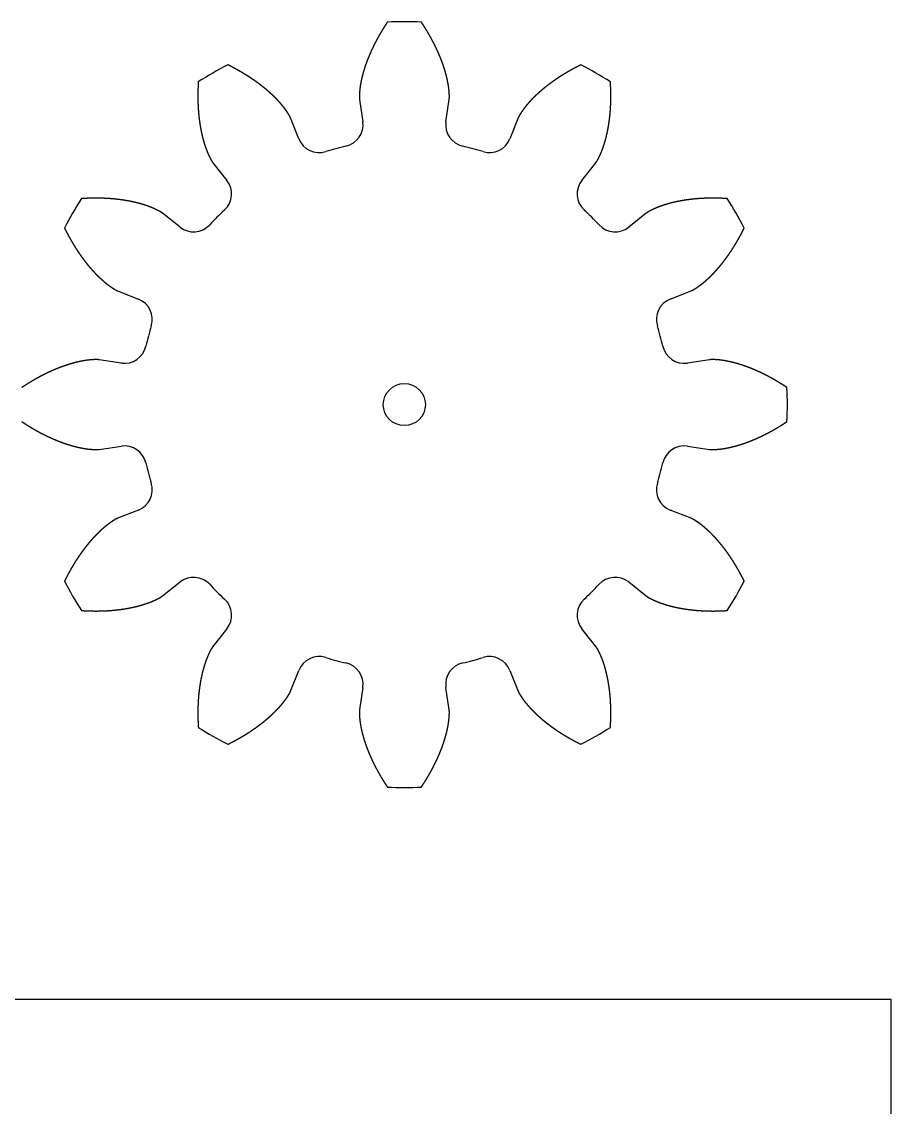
# Model space of a CAD drawing. Header units: millimetres. Extents: x -233 to 0, y -200 to 89.
# Drawn here: x -79.5 to 0, y -9.9 to 89.4 of the extents above; entities that cross this region are included whole.
import ezdxf

# ---------------------------------------------------------------- set-up
doc = ezdxf.new("R2010")
doc.units = ezdxf.units.MM
doc.layers.get('0').update_dxf_attribs({"linetype": 'CONTINUOUS'})

msp = doc.modelspace()

# ---------------------------------------------------------------- linework, layer by layer
for p, q in [((-48.59, 82.274), (-48.292, 80.244)), ((-40.697, 80.244), (-40.399, 82.274)), ((-54.136, 78.678), (-54.893, 80.585)), ((-34.096, 80.585), (-34.853, 78.678)), ((-61.988, 76.489), (-60.714, 74.88)), ((-28.275, 74.88), (-27.002, 76.489)), ((-64.992, 70.602), (-66.602, 71.875)), ((-22.388, 71.875), (-23.997, 70.602)), ((-70.697, 64.781), (-68.79, 64.024)), ((-20.199, 64.024), (-18.292, 64.781)), ((-70.356, 58.18), (-72.386, 58.478)), ((-16.603, 58.478), (-18.633, 58.18)), ((-72.386, 50.287), (-70.356, 50.585)), ((-18.633, 50.585), (-16.603, 50.287)), ((-68.79, 44.741), (-70.697, 43.984)), ((-18.292, 43.984), (-20.199, 44.741)), ((-66.602, 36.89), (-64.992, 38.163)), ((-23.997, 38.163), (-22.388, 36.89)), ((-60.714, 33.885), (-61.988, 32.275)), ((-27.002, 32.275), (-28.275, 33.885)), ((-54.893, 28.18), (-54.136, 30.087)), ((-34.853, 30.087), (-34.096, 28.18)), ((-48.292, 28.521), (-48.59, 26.491)), ((-40.399, 26.491), (-40.697, 28.521))]:
    msp.add_line(p, q)
msp.add_lwpolyline([(0, -200), (0, 0), (-100, 0), (-100, -200)], close=True)
msp.add_circle((-44.495, 54.382), 1.925)
for centre, radius, start, end in [((-44.495, 54.382), 35, 87.45894, 92.54106), ((-44.495, 54.382), 35, 117.45894, 122.54106), ((-44.495, 54.382), 35, 57.45894, 62.54106), ((-50.271, 79.953), 2, -77.27057, 8.35396), ((-38.718, 79.953), 2, 171.64604, 257.27057), ((-52.278, 79.415), 2, 201.64604, 287.27057), ((-36.712, 79.415), 2, 252.72943, 338.35396), ((-44.495, 54.382), 24.215, 102.72943, 107.27057), ((-44.495, 54.382), 24.215, 72.72943, 77.27057), ((-62.283, 73.639), 2, -47.27057, 38.35396), ((-26.707, 73.639), 2, 141.64604, 227.27057), ((-44.495, 54.382), 35, 147.45894, 152.54106), ((-44.495, 54.382), 35, 27.45894, 32.54106), ((-44.495, 54.382), 24.215, 132.72943, 137.27057), ((-44.495, 54.382), 24.215, 42.72943, 47.27057), ((-63.751, 72.17), 2, 231.64604, 317.27057), ((-25.238, 72.17), 2, 222.72943, 308.35396), ((-69.528, 62.165), 2, -17.27057, 68.35396), ((-19.462, 62.165), 2, 111.64604, 197.27057), ((-44.495, 54.382), 24.215, 162.72943, 167.27057), ((-44.495, 54.382), 24.215, 12.72943, 17.27057), ((-70.065, 60.159), 2, 261.64604, 347.27057), ((-18.924, 60.159), 2, 192.72943, 278.35396), ((-44.495, 54.382), 35, -2.54106, 2.54106), ((-70.065, 48.606), 2, 12.72943, 98.35396), ((-18.924, 48.606), 2, 81.64604, 167.27057), ((-44.495, 54.382), 24.215, 192.72943, 197.27057), ((-44.495, 54.382), 24.215, 342.72943, 347.27057), ((-69.528, 46.6), 2, -68.35396, 17.27057), ((-19.462, 46.6), 2, 162.72943, 248.35396), ((-44.495, 54.382), 35, 207.45894, 212.54106), ((-63.751, 36.595), 2, 42.72943, 128.35396), ((-44.495, 54.382), 24.215, 222.72943, 227.27057), ((-44.495, 54.382), 24.215, 312.72943, 317.27057), ((-25.238, 36.595), 2, 51.64604, 137.27057), ((-44.495, 54.382), 35, 327.45894, 332.54106), ((-62.283, 35.126), 2, -38.35396, 47.27057), ((-26.707, 35.126), 2, 132.72943, 218.35396), ((-52.278, 29.349), 2, 72.72943, 158.35396), ((-44.495, 54.382), 24.215, 252.72943, 257.27057), ((-44.495, 54.382), 24.215, 282.72943, 287.27057), ((-36.712, 29.349), 2, 21.64604, 107.27057), ((-50.271, 28.812), 2, -8.35396, 77.27057), ((-38.718, 28.812), 2, 102.72943, 188.35396), ((-44.495, 54.382), 35, 237.45894, 242.54106), ((-44.495, 54.382), 35, 297.45894, 302.54106), ((-44.495, 54.382), 35, 267.45894, 272.54106)]:
    msp.add_arc(centre, radius, start, end)
for points in [[(-46.046, 89.348), (-46.059, 89.329), (-46.085, 89.29), (-46.124, 89.232), (-46.174, 89.155), (-46.237, 89.058), (-46.3, 88.961), (-46.361, 88.864), (-46.422, 88.766), (-46.482, 88.669), (-46.542, 88.571), (-46.601, 88.473), (-46.659, 88.374), (-46.717, 88.276), (-46.773, 88.177), (-46.83, 88.079), (-46.885, 87.98), (-46.94, 87.881), (-46.994, 87.781), (-47.047, 87.682), (-47.1, 87.582), (-47.152, 87.483), (-47.203, 87.383), (-47.254, 87.283), (-47.303, 87.183), (-47.352, 87.082), (-47.4, 86.982), (-47.448, 86.881), (-47.495, 86.78), (-47.54, 86.679), (-47.586, 86.578), (-47.63, 86.477), (-47.674, 86.376), (-47.716, 86.275), (-47.758, 86.173), (-47.799, 86.071), (-47.84, 85.97), (-47.879, 85.868), (-47.918, 85.766), (-47.956, 85.664), (-47.992, 85.562), (-48.028, 85.459), (-48.064, 85.357), (-48.098, 85.255), (-48.131, 85.152), (-48.164, 85.049), (-48.195, 84.947), (-48.226, 84.844), (-48.255, 84.741), (-48.284, 84.638), (-48.311, 84.535), (-48.338, 84.433), (-48.363, 84.33), (-48.388, 84.227), (-48.411, 84.123), (-48.433, 84.02), (-48.454, 83.917), (-48.474, 83.814), (-48.494, 83.711), (-48.512, 83.608), (-48.528, 83.505), (-48.543, 83.402), (-48.556, 83.299), (-48.567, 83.196), (-48.577, 83.093), (-48.586, 82.99), (-48.593, 82.887), (-48.6, 82.784), (-48.606, 82.682), (-48.609, 82.579), (-48.609, 82.477), (-48.605, 82.396), (-48.599, 82.335), (-48.593, 82.294), (-48.59, 82.274)], [(-40.399, 82.274), (-40.396, 82.294), (-40.391, 82.335), (-40.385, 82.396), (-40.38, 82.477), (-40.38, 82.579), (-40.384, 82.682), (-40.389, 82.784), (-40.396, 82.887), (-40.404, 82.99), (-40.412, 83.093), (-40.422, 83.196), (-40.433, 83.299), (-40.446, 83.402), (-40.461, 83.505), (-40.478, 83.608), (-40.496, 83.711), (-40.515, 83.814), (-40.535, 83.917), (-40.556, 84.02), (-40.578, 84.123), (-40.602, 84.227), (-40.626, 84.33), (-40.651, 84.433), (-40.678, 84.535), (-40.706, 84.638), (-40.734, 84.741), (-40.764, 84.844), (-40.794, 84.947), (-40.826, 85.049), (-40.858, 85.152), (-40.892, 85.255), (-40.926, 85.357), (-40.961, 85.459), (-40.997, 85.562), (-41.034, 85.664), (-41.072, 85.766), (-41.11, 85.868), (-41.15, 85.97), (-41.19, 86.071), (-41.231, 86.173), (-41.273, 86.275), (-41.316, 86.376), (-41.359, 86.477), (-41.404, 86.578), (-41.449, 86.679), (-41.495, 86.78), (-41.541, 86.881), (-41.589, 86.982), (-41.637, 87.082), (-41.686, 87.183), (-41.736, 87.283), (-41.786, 87.383), (-41.837, 87.483), (-41.889, 87.582), (-41.942, 87.682), (-41.995, 87.781), (-42.049, 87.881), (-42.104, 87.98), (-42.16, 88.079), (-42.216, 88.177), (-42.273, 88.276), (-42.33, 88.374), (-42.389, 88.473), (-42.447, 88.571), (-42.507, 88.669), (-42.567, 88.766), (-42.628, 88.864), (-42.69, 88.961), (-42.752, 89.058), (-42.815, 89.155), (-42.866, 89.232), (-42.904, 89.29), (-42.93, 89.329), (-42.943, 89.348)], [(-54.893, 80.585), (-54.901, 80.604), (-54.917, 80.642), (-54.942, 80.698), (-54.979, 80.77), (-55.03, 80.859), (-55.084, 80.946), (-55.14, 81.032), (-55.198, 81.117), (-55.256, 81.203), (-55.314, 81.288), (-55.374, 81.372), (-55.436, 81.455), (-55.498, 81.538), (-55.563, 81.62), (-55.629, 81.701), (-55.696, 81.781), (-55.764, 81.861), (-55.833, 81.94), (-55.903, 82.019), (-55.974, 82.097), (-56.045, 82.175), (-56.118, 82.252), (-56.191, 82.328), (-56.266, 82.404), (-56.341, 82.479), (-56.417, 82.554), (-56.494, 82.628), (-56.572, 82.702), (-56.651, 82.775), (-56.73, 82.848), (-56.81, 82.92), (-56.891, 82.992), (-56.973, 83.063), (-57.055, 83.133), (-57.138, 83.203), (-57.222, 83.273), (-57.306, 83.342), (-57.391, 83.41), (-57.477, 83.478), (-57.564, 83.546), (-57.651, 83.613), (-57.739, 83.679), (-57.827, 83.745), (-57.916, 83.81), (-58.005, 83.875), (-58.096, 83.94), (-58.187, 84.004), (-58.278, 84.067), (-58.37, 84.13), (-58.462, 84.192), (-58.556, 84.254), (-58.649, 84.316), (-58.744, 84.377), (-58.838, 84.437), (-58.934, 84.497), (-59.03, 84.556), (-59.126, 84.615), (-59.223, 84.674), (-59.321, 84.732), (-59.419, 84.789), (-59.517, 84.846), (-59.616, 84.903), (-59.716, 84.958), (-59.816, 85.014), (-59.916, 85.069), (-60.017, 85.123), (-60.119, 85.177), (-60.221, 85.231), (-60.323, 85.284), (-60.426, 85.336), (-60.509, 85.378), (-60.571, 85.409), (-60.613, 85.429), (-60.634, 85.439)], [(-28.356, 85.439), (-28.377, 85.429), (-28.418, 85.409), (-28.48, 85.378), (-28.563, 85.336), (-28.666, 85.284), (-28.768, 85.231), (-28.87, 85.177), (-28.972, 85.123), (-29.073, 85.069), (-29.173, 85.014), (-29.274, 84.958), (-29.373, 84.903), (-29.472, 84.846), (-29.571, 84.789), (-29.669, 84.732), (-29.766, 84.674), (-29.863, 84.615), (-29.96, 84.556), (-30.056, 84.497), (-30.151, 84.437), (-30.246, 84.377), (-30.34, 84.316), (-30.434, 84.254), (-30.527, 84.192), (-30.619, 84.13), (-30.711, 84.067), (-30.803, 84.004), (-30.894, 83.94), (-30.984, 83.875), (-31.073, 83.81), (-31.162, 83.745), (-31.251, 83.679), (-31.339, 83.613), (-31.426, 83.546), (-31.512, 83.478), (-31.598, 83.41), (-31.683, 83.342), (-31.767, 83.273), (-31.851, 83.203), (-31.934, 83.133), (-32.017, 83.063), (-32.098, 82.992), (-32.179, 82.92), (-32.259, 82.848), (-32.338, 82.775), (-32.417, 82.702), (-32.495, 82.628), (-32.572, 82.554), (-32.648, 82.479), (-32.724, 82.404), (-32.798, 82.328), (-32.872, 82.252), (-32.944, 82.175), (-33.016, 82.097), (-33.086, 82.019), (-33.156, 81.94), (-33.225, 81.861), (-33.294, 81.781), (-33.361, 81.701), (-33.427, 81.62), (-33.491, 81.538), (-33.554, 81.455), (-33.615, 81.372), (-33.675, 81.288), (-33.734, 81.203), (-33.792, 81.117), (-33.849, 81.032), (-33.905, 80.946), (-33.959, 80.859), (-34.01, 80.77), (-34.047, 80.698), (-34.073, 80.642), (-34.088, 80.604), (-34.096, 80.585)], [(-63.321, 83.888), (-63.323, 83.864), (-63.326, 83.818), (-63.33, 83.749), (-63.336, 83.656), (-63.342, 83.541), (-63.347, 83.426), (-63.352, 83.311), (-63.356, 83.196), (-63.359, 83.081), (-63.362, 82.967), (-63.364, 82.852), (-63.365, 82.738), (-63.366, 82.624), (-63.366, 82.51), (-63.365, 82.397), (-63.364, 82.283), (-63.361, 82.17), (-63.359, 82.057), (-63.355, 81.944), (-63.351, 81.832), (-63.346, 81.72), (-63.34, 81.607), (-63.334, 81.496), (-63.327, 81.384), (-63.319, 81.273), (-63.311, 81.161), (-63.302, 81.051), (-63.292, 80.94), (-63.281, 80.83), (-63.27, 80.719), (-63.257, 80.61), (-63.244, 80.5), (-63.231, 80.391), (-63.216, 80.282), (-63.201, 80.174), (-63.185, 80.065), (-63.168, 79.957), (-63.151, 79.85), (-63.133, 79.742), (-63.113, 79.635), (-63.093, 79.529), (-63.073, 79.423), (-63.051, 79.317), (-63.029, 79.211), (-63.006, 79.106), (-62.981, 79.002), (-62.957, 78.898), (-62.931, 78.794), (-62.904, 78.69), (-62.877, 78.587), (-62.848, 78.485), (-62.819, 78.383), (-62.788, 78.282), (-62.757, 78.181), (-62.725, 78.08), (-62.691, 77.981), (-62.657, 77.881), (-62.622, 77.782), (-62.586, 77.684), (-62.549, 77.586), (-62.51, 77.49), (-62.47, 77.394), (-62.428, 77.299), (-62.385, 77.205), (-62.341, 77.112), (-62.297, 77.019), (-62.251, 76.927), (-62.205, 76.835), (-62.156, 76.744), (-62.105, 76.656), (-62.061, 76.588), (-62.025, 76.538), (-62, 76.505), (-61.988, 76.489)], [(-27.002, 76.489), (-26.989, 76.505), (-26.964, 76.538), (-26.929, 76.588), (-26.884, 76.656), (-26.833, 76.744), (-26.785, 76.835), (-26.738, 76.927), (-26.693, 77.019), (-26.648, 77.112), (-26.604, 77.205), (-26.561, 77.299), (-26.519, 77.394), (-26.479, 77.49), (-26.44, 77.586), (-26.403, 77.684), (-26.367, 77.782), (-26.332, 77.881), (-26.298, 77.981), (-26.265, 78.08), (-26.232, 78.181), (-26.201, 78.282), (-26.171, 78.383), (-26.141, 78.485), (-26.113, 78.587), (-26.085, 78.69), (-26.059, 78.794), (-26.033, 78.898), (-26.008, 79.002), (-25.984, 79.106), (-25.961, 79.211), (-25.938, 79.317), (-25.917, 79.423), (-25.896, 79.529), (-25.876, 79.635), (-25.857, 79.742), (-25.839, 79.85), (-25.821, 79.957), (-25.804, 80.065), (-25.788, 80.174), (-25.773, 80.282), (-25.759, 80.391), (-25.745, 80.5), (-25.732, 80.61), (-25.72, 80.719), (-25.708, 80.83), (-25.698, 80.94), (-25.688, 81.051), (-25.679, 81.161), (-25.67, 81.273), (-25.662, 81.384), (-25.655, 81.496), (-25.649, 81.607), (-25.643, 81.72), (-25.638, 81.832), (-25.634, 81.944), (-25.631, 82.057), (-25.628, 82.17), (-25.626, 82.283), (-25.624, 82.397), (-25.624, 82.51), (-25.624, 82.624), (-25.624, 82.738), (-25.626, 82.852), (-25.628, 82.967), (-25.63, 83.081), (-25.634, 83.196), (-25.638, 83.311), (-25.642, 83.426), (-25.648, 83.541), (-25.654, 83.656), (-25.659, 83.749), (-25.663, 83.818), (-25.667, 83.864), (-25.668, 83.888)], [(-66.602, 71.875), (-66.618, 71.888), (-66.65, 71.913), (-66.7, 71.948), (-66.768, 71.993), (-66.857, 72.044), (-66.947, 72.092), (-67.039, 72.139), (-67.131, 72.184), (-67.224, 72.229), (-67.317, 72.273), (-67.411, 72.316), (-67.506, 72.358), (-67.602, 72.398), (-67.699, 72.437), (-67.796, 72.474), (-67.895, 72.51), (-67.993, 72.545), (-68.093, 72.579), (-68.193, 72.612), (-68.293, 72.645), (-68.394, 72.676), (-68.495, 72.706), (-68.597, 72.736), (-68.7, 72.764), (-68.803, 72.792), (-68.906, 72.818), (-69.01, 72.844), (-69.114, 72.869), (-69.219, 72.893), (-69.324, 72.916), (-69.429, 72.939), (-69.535, 72.96), (-69.641, 72.981), (-69.748, 73.001), (-69.855, 73.02), (-69.962, 73.039), (-70.07, 73.056), (-70.178, 73.073), (-70.286, 73.089), (-70.394, 73.104), (-70.503, 73.118), (-70.613, 73.132), (-70.722, 73.145), (-70.832, 73.157), (-70.942, 73.169), (-71.052, 73.179), (-71.163, 73.189), (-71.274, 73.199), (-71.385, 73.207), (-71.496, 73.215), (-71.608, 73.222), (-71.72, 73.228), (-71.832, 73.234), (-71.944, 73.239), (-72.057, 73.243), (-72.169, 73.246), (-72.282, 73.249), (-72.396, 73.251), (-72.509, 73.253), (-72.623, 73.253), (-72.736, 73.253), (-72.85, 73.253), (-72.965, 73.251), (-73.079, 73.249), (-73.194, 73.247), (-73.308, 73.243), (-73.423, 73.239), (-73.538, 73.235), (-73.653, 73.229), (-73.769, 73.223), (-73.861, 73.218), (-73.93, 73.214), (-73.977, 73.211), (-74, 73.209)], [(-14.989, 73.209), (-15.013, 73.211), (-15.059, 73.214), (-15.128, 73.218), (-15.221, 73.223), (-15.336, 73.229), (-15.451, 73.235), (-15.566, 73.239), (-15.681, 73.243), (-15.796, 73.247), (-15.91, 73.249), (-16.025, 73.251), (-16.139, 73.253), (-16.253, 73.253), (-16.367, 73.253), (-16.48, 73.253), (-16.594, 73.251), (-16.707, 73.249), (-16.82, 73.246), (-16.933, 73.243), (-17.045, 73.239), (-17.158, 73.234), (-17.27, 73.228), (-17.382, 73.222), (-17.493, 73.215), (-17.605, 73.207), (-17.716, 73.199), (-17.827, 73.189), (-17.937, 73.179), (-18.047, 73.169), (-18.158, 73.157), (-18.267, 73.145), (-18.377, 73.132), (-18.486, 73.118), (-18.595, 73.104), (-18.704, 73.089), (-18.812, 73.073), (-18.92, 73.056), (-19.027, 73.039), (-19.135, 73.02), (-19.242, 73.001), (-19.348, 72.981), (-19.454, 72.96), (-19.56, 72.939), (-19.666, 72.916), (-19.771, 72.893), (-19.875, 72.869), (-19.98, 72.844), (-20.083, 72.818), (-20.187, 72.792), (-20.29, 72.764), (-20.392, 72.736), (-20.494, 72.706), (-20.595, 72.676), (-20.696, 72.645), (-20.797, 72.612), (-20.897, 72.579), (-20.996, 72.545), (-21.095, 72.51), (-21.193, 72.474), (-21.291, 72.437), (-21.387, 72.398), (-21.483, 72.358), (-21.578, 72.316), (-21.672, 72.273), (-21.765, 72.229), (-21.858, 72.184), (-21.951, 72.139), (-22.042, 72.092), (-22.133, 72.044), (-22.221, 71.993), (-22.29, 71.948), (-22.339, 71.913), (-22.372, 71.888), (-22.388, 71.875)], [(-75.552, 70.521), (-75.541, 70.501), (-75.521, 70.459), (-75.49, 70.397), (-75.448, 70.314), (-75.396, 70.211), (-75.343, 70.109), (-75.29, 70.007), (-75.236, 69.905), (-75.181, 69.804), (-75.126, 69.704), (-75.071, 69.604), (-75.015, 69.504), (-74.958, 69.405), (-74.901, 69.306), (-74.844, 69.208), (-74.786, 69.111), (-74.728, 69.014), (-74.669, 68.917), (-74.609, 68.822), (-74.549, 68.726), (-74.489, 68.631), (-74.428, 68.537), (-74.367, 68.443), (-74.305, 68.35), (-74.242, 68.258), (-74.179, 68.166), (-74.116, 68.074), (-74.052, 67.983), (-73.988, 67.893), (-73.923, 67.804), (-73.857, 67.715), (-73.791, 67.626), (-73.725, 67.538), (-73.658, 67.451), (-73.59, 67.365), (-73.523, 67.279), (-73.454, 67.194), (-73.385, 67.11), (-73.316, 67.026), (-73.246, 66.943), (-73.175, 66.86), (-73.104, 66.779), (-73.032, 66.698), (-72.96, 66.618), (-72.888, 66.539), (-72.814, 66.46), (-72.741, 66.382), (-72.666, 66.305), (-72.592, 66.229), (-72.516, 66.154), (-72.441, 66.079), (-72.364, 66.005), (-72.287, 65.933), (-72.209, 65.861), (-72.131, 65.791), (-72.052, 65.721), (-71.973, 65.652), (-71.893, 65.584), (-71.813, 65.516), (-71.732, 65.451), (-71.65, 65.386), (-71.568, 65.323), (-71.484, 65.262), (-71.4, 65.202), (-71.315, 65.143), (-71.23, 65.085), (-71.144, 65.028), (-71.058, 64.972), (-70.971, 64.918), (-70.882, 64.867), (-70.81, 64.83), (-70.754, 64.804), (-70.716, 64.789), (-70.697, 64.781)], [(-18.292, 64.781), (-18.273, 64.789), (-18.235, 64.804), (-18.18, 64.83), (-18.107, 64.867), (-18.018, 64.918), (-17.931, 64.972), (-17.845, 65.028), (-17.76, 65.085), (-17.674, 65.143), (-17.59, 65.202), (-17.505, 65.262), (-17.422, 65.323), (-17.339, 65.386), (-17.257, 65.451), (-17.176, 65.516), (-17.096, 65.584), (-17.016, 65.652), (-16.937, 65.721), (-16.858, 65.791), (-16.78, 65.861), (-16.702, 65.933), (-16.625, 66.005), (-16.549, 66.079), (-16.473, 66.154), (-16.398, 66.229), (-16.323, 66.305), (-16.249, 66.382), (-16.175, 66.46), (-16.102, 66.539), (-16.029, 66.618), (-15.957, 66.698), (-15.885, 66.779), (-15.814, 66.86), (-15.744, 66.943), (-15.674, 67.026), (-15.604, 67.11), (-15.535, 67.194), (-15.467, 67.279), (-15.399, 67.365), (-15.331, 67.451), (-15.264, 67.538), (-15.198, 67.626), (-15.132, 67.715), (-15.067, 67.804), (-15.002, 67.893), (-14.937, 67.983), (-14.873, 68.074), (-14.81, 68.166), (-14.747, 68.258), (-14.685, 68.35), (-14.623, 68.443), (-14.561, 68.537), (-14.5, 68.631), (-14.44, 68.726), (-14.38, 68.822), (-14.321, 68.917), (-14.262, 69.014), (-14.203, 69.111), (-14.145, 69.208), (-14.088, 69.306), (-14.031, 69.405), (-13.974, 69.504), (-13.919, 69.604), (-13.863, 69.704), (-13.808, 69.804), (-13.754, 69.905), (-13.7, 70.007), (-13.646, 70.109), (-13.593, 70.211), (-13.541, 70.314), (-13.499, 70.397), (-13.468, 70.459), (-13.448, 70.501), (-13.438, 70.521)], [(-72.386, 58.478), (-72.407, 58.481), (-72.447, 58.486), (-72.508, 58.492), (-72.589, 58.497), (-72.692, 58.497), (-72.794, 58.493), (-72.897, 58.488), (-72.999, 58.481), (-73.102, 58.473), (-73.205, 58.465), (-73.308, 58.455), (-73.411, 58.444), (-73.514, 58.431), (-73.617, 58.416), (-73.72, 58.399), (-73.823, 58.381), (-73.926, 58.362), (-74.03, 58.342), (-74.133, 58.321), (-74.236, 58.299), (-74.339, 58.276), (-74.442, 58.251), (-74.545, 58.226), (-74.648, 58.199), (-74.751, 58.172), (-74.854, 58.143), (-74.956, 58.113), (-75.059, 58.083), (-75.162, 58.051), (-75.264, 58.019), (-75.367, 57.986), (-75.469, 57.951), (-75.572, 57.916), (-75.674, 57.88), (-75.776, 57.843), (-75.878, 57.805), (-75.98, 57.767), (-76.082, 57.727), (-76.184, 57.687), (-76.285, 57.646), (-76.387, 57.604), (-76.488, 57.561), (-76.59, 57.518), (-76.691, 57.473), (-76.792, 57.428), (-76.893, 57.382), (-76.993, 57.336), (-77.094, 57.288), (-77.195, 57.24), (-77.295, 57.191), (-77.395, 57.141), (-77.495, 57.091), (-77.595, 57.04), (-77.695, 56.988), (-77.794, 56.935), (-77.894, 56.882), (-77.993, 56.828), (-78.092, 56.773), (-78.191, 56.717), (-78.29, 56.661), (-78.388, 56.604), (-78.487, 56.547), (-78.585, 56.489), (-78.683, 56.43), (-78.781, 56.37), (-78.878, 56.31), (-78.976, 56.249), (-79.073, 56.187), (-79.17, 56.125), (-79.267, 56.062), (-79.344, 56.011), (-79.402, 55.973), (-79.441, 55.947), (-79.46, 55.934)], [(-9.529, 55.934), (-9.548, 55.947), (-9.587, 55.973), (-9.645, 56.011), (-9.722, 56.062), (-9.819, 56.125), (-9.916, 56.187), (-10.013, 56.249), (-10.111, 56.31), (-10.209, 56.37), (-10.306, 56.43), (-10.404, 56.489), (-10.503, 56.547), (-10.601, 56.604), (-10.7, 56.661), (-10.798, 56.717), (-10.897, 56.773), (-10.996, 56.828), (-11.096, 56.882), (-11.195, 56.935), (-11.295, 56.988), (-11.394, 57.04), (-11.494, 57.091), (-11.594, 57.141), (-11.694, 57.191), (-11.795, 57.24), (-11.895, 57.288), (-11.996, 57.336), (-12.097, 57.382), (-12.198, 57.428), (-12.299, 57.473), (-12.4, 57.518), (-12.501, 57.561), (-12.603, 57.604), (-12.704, 57.646), (-12.806, 57.687), (-12.907, 57.727), (-13.009, 57.767), (-13.111, 57.805), (-13.213, 57.843), (-13.316, 57.88), (-13.418, 57.916), (-13.52, 57.951), (-13.623, 57.986), (-13.725, 58.019), (-13.828, 58.051), (-13.93, 58.083), (-14.033, 58.113), (-14.136, 58.143), (-14.239, 58.172), (-14.342, 58.199), (-14.445, 58.226), (-14.548, 58.251), (-14.651, 58.276), (-14.754, 58.299), (-14.857, 58.321), (-14.96, 58.342), (-15.063, 58.362), (-15.166, 58.381), (-15.269, 58.399), (-15.372, 58.416), (-15.475, 58.431), (-15.578, 58.444), (-15.681, 58.455), (-15.784, 58.465), (-15.887, 58.473), (-15.99, 58.481), (-16.093, 58.488), (-16.195, 58.493), (-16.298, 58.497), (-16.4, 58.497), (-16.481, 58.492), (-16.542, 58.486), (-16.583, 58.481), (-16.603, 58.478)], [(-79.46, 52.831), (-79.441, 52.818), (-79.402, 52.792), (-79.344, 52.754), (-79.267, 52.703), (-79.17, 52.64), (-79.073, 52.578), (-78.976, 52.516), (-78.878, 52.455), (-78.781, 52.395), (-78.683, 52.335), (-78.585, 52.276), (-78.487, 52.218), (-78.388, 52.16), (-78.29, 52.104), (-78.191, 52.047), (-78.092, 51.992), (-77.993, 51.937), (-77.894, 51.883), (-77.794, 51.83), (-77.695, 51.777), (-77.595, 51.725), (-77.495, 51.674), (-77.395, 51.624), (-77.295, 51.574), (-77.195, 51.525), (-77.094, 51.477), (-76.993, 51.429), (-76.893, 51.383), (-76.792, 51.337), (-76.691, 51.291), (-76.59, 51.247), (-76.488, 51.204), (-76.387, 51.161), (-76.285, 51.119), (-76.184, 51.078), (-76.082, 51.037), (-75.98, 50.998), (-75.878, 50.959), (-75.776, 50.922), (-75.674, 50.885), (-75.572, 50.849), (-75.469, 50.813), (-75.367, 50.779), (-75.264, 50.746), (-75.162, 50.714), (-75.059, 50.682), (-74.956, 50.652), (-74.854, 50.622), (-74.751, 50.593), (-74.648, 50.566), (-74.545, 50.539), (-74.442, 50.514), (-74.339, 50.489), (-74.236, 50.466), (-74.133, 50.444), (-74.03, 50.423), (-73.926, 50.403), (-73.823, 50.383), (-73.72, 50.366), (-73.617, 50.349), (-73.514, 50.334), (-73.411, 50.321), (-73.308, 50.31), (-73.205, 50.3), (-73.102, 50.291), (-72.999, 50.284), (-72.897, 50.277), (-72.794, 50.271), (-72.692, 50.268), (-72.589, 50.268), (-72.508, 50.272), (-72.447, 50.278), (-72.407, 50.284), (-72.386, 50.287)], [(-16.603, 50.287), (-16.583, 50.284), (-16.542, 50.278), (-16.481, 50.272), (-16.4, 50.268), (-16.298, 50.268), (-16.195, 50.271), (-16.093, 50.277), (-15.99, 50.284), (-15.887, 50.291), (-15.784, 50.3), (-15.681, 50.31), (-15.578, 50.321), (-15.475, 50.334), (-15.372, 50.349), (-15.269, 50.366), (-15.166, 50.383), (-15.063, 50.403), (-14.96, 50.423), (-14.857, 50.444), (-14.754, 50.466), (-14.651, 50.489), (-14.548, 50.514), (-14.445, 50.539), (-14.342, 50.566), (-14.239, 50.593), (-14.136, 50.622), (-14.033, 50.652), (-13.93, 50.682), (-13.828, 50.714), (-13.725, 50.746), (-13.623, 50.779), (-13.52, 50.813), (-13.418, 50.849), (-13.316, 50.885), (-13.213, 50.922), (-13.111, 50.959), (-13.009, 50.998), (-12.907, 51.037), (-12.806, 51.078), (-12.704, 51.119), (-12.603, 51.161), (-12.501, 51.204), (-12.4, 51.247), (-12.299, 51.291), (-12.198, 51.337), (-12.097, 51.383), (-11.996, 51.429), (-11.895, 51.477), (-11.795, 51.525), (-11.694, 51.574), (-11.594, 51.624), (-11.494, 51.674), (-11.394, 51.725), (-11.295, 51.777), (-11.195, 51.83), (-11.096, 51.883), (-10.996, 51.937), (-10.897, 51.992), (-10.798, 52.047), (-10.7, 52.104), (-10.601, 52.16), (-10.503, 52.218), (-10.404, 52.276), (-10.306, 52.335), (-10.209, 52.395), (-10.111, 52.455), (-10.013, 52.516), (-9.916, 52.578), (-9.819, 52.64), (-9.722, 52.703), (-9.645, 52.754), (-9.587, 52.792), (-9.548, 52.818), (-9.529, 52.831)], [(-70.697, 43.984), (-70.716, 43.976), (-70.754, 43.96), (-70.81, 43.935), (-70.882, 43.898), (-70.971, 43.847), (-71.058, 43.793), (-71.144, 43.737), (-71.23, 43.68), (-71.315, 43.622), (-71.4, 43.563), (-71.484, 43.503), (-71.568, 43.442), (-71.65, 43.379), (-71.732, 43.314), (-71.813, 43.248), (-71.893, 43.181), (-71.973, 43.113), (-72.052, 43.044), (-72.131, 42.974), (-72.209, 42.903), (-72.287, 42.832), (-72.364, 42.759), (-72.441, 42.686), (-72.516, 42.611), (-72.592, 42.536), (-72.666, 42.46), (-72.741, 42.383), (-72.814, 42.305), (-72.888, 42.226), (-72.96, 42.147), (-73.032, 42.067), (-73.104, 41.986), (-73.175, 41.904), (-73.246, 41.822), (-73.316, 41.739), (-73.385, 41.655), (-73.454, 41.571), (-73.523, 41.486), (-73.59, 41.4), (-73.658, 41.313), (-73.725, 41.226), (-73.791, 41.139), (-73.857, 41.05), (-73.923, 40.961), (-73.988, 40.872), (-74.052, 40.781), (-74.116, 40.691), (-74.179, 40.599), (-74.242, 40.507), (-74.305, 40.415), (-74.367, 40.321), (-74.428, 40.228), (-74.489, 40.133), (-74.549, 40.039), (-74.609, 39.943), (-74.669, 39.847), (-74.728, 39.751), (-74.786, 39.654), (-74.844, 39.556), (-74.901, 39.458), (-74.958, 39.36), (-75.015, 39.261), (-75.071, 39.161), (-75.126, 39.061), (-75.181, 38.961), (-75.236, 38.86), (-75.29, 38.758), (-75.343, 38.656), (-75.396, 38.554), (-75.448, 38.451), (-75.49, 38.368), (-75.521, 38.306), (-75.541, 38.264), (-75.552, 38.243)], [(-13.438, 38.243), (-13.448, 38.264), (-13.468, 38.306), (-13.499, 38.368), (-13.541, 38.451), (-13.593, 38.554), (-13.646, 38.656), (-13.7, 38.758), (-13.754, 38.86), (-13.808, 38.961), (-13.863, 39.061), (-13.919, 39.161), (-13.974, 39.261), (-14.031, 39.36), (-14.088, 39.458), (-14.145, 39.556), (-14.203, 39.654), (-14.262, 39.751), (-14.321, 39.847), (-14.38, 39.943), (-14.44, 40.039), (-14.5, 40.133), (-14.561, 40.228), (-14.623, 40.321), (-14.685, 40.415), (-14.747, 40.507), (-14.81, 40.599), (-14.873, 40.691), (-14.937, 40.781), (-15.002, 40.872), (-15.067, 40.961), (-15.132, 41.05), (-15.198, 41.139), (-15.264, 41.226), (-15.331, 41.313), (-15.399, 41.4), (-15.467, 41.486), (-15.535, 41.571), (-15.604, 41.655), (-15.674, 41.739), (-15.744, 41.822), (-15.814, 41.904), (-15.885, 41.986), (-15.957, 42.067), (-16.029, 42.147), (-16.102, 42.226), (-16.175, 42.305), (-16.249, 42.383), (-16.323, 42.46), (-16.398, 42.536), (-16.473, 42.611), (-16.549, 42.686), (-16.625, 42.759), (-16.702, 42.832), (-16.78, 42.903), (-16.858, 42.974), (-16.937, 43.044), (-17.016, 43.113), (-17.096, 43.181), (-17.176, 43.248), (-17.257, 43.314), (-17.339, 43.379), (-17.422, 43.442), (-17.505, 43.503), (-17.59, 43.563), (-17.674, 43.622), (-17.76, 43.68), (-17.845, 43.737), (-17.931, 43.793), (-18.018, 43.847), (-18.107, 43.898), (-18.18, 43.935), (-18.235, 43.96), (-18.273, 43.976), (-18.292, 43.984)], [(-74, 35.556), (-73.977, 35.554), (-73.93, 35.551), (-73.861, 35.547), (-73.769, 35.542), (-73.653, 35.535), (-73.538, 35.53), (-73.423, 35.525), (-73.308, 35.521), (-73.194, 35.518), (-73.079, 35.515), (-72.965, 35.513), (-72.85, 35.512), (-72.736, 35.511), (-72.623, 35.511), (-72.509, 35.512), (-72.396, 35.513), (-72.282, 35.516), (-72.169, 35.518), (-72.057, 35.522), (-71.944, 35.526), (-71.832, 35.531), (-71.72, 35.537), (-71.608, 35.543), (-71.496, 35.55), (-71.385, 35.558), (-71.274, 35.566), (-71.163, 35.575), (-71.052, 35.585), (-70.942, 35.596), (-70.832, 35.608), (-70.722, 35.62), (-70.613, 35.633), (-70.503, 35.646), (-70.394, 35.661), (-70.286, 35.676), (-70.178, 35.692), (-70.07, 35.709), (-69.962, 35.726), (-69.855, 35.745), (-69.748, 35.764), (-69.641, 35.784), (-69.535, 35.804), (-69.429, 35.826), (-69.324, 35.848), (-69.219, 35.872), (-69.114, 35.896), (-69.01, 35.921), (-68.906, 35.946), (-68.803, 35.973), (-68.7, 36), (-68.597, 36.029), (-68.495, 36.058), (-68.394, 36.089), (-68.293, 36.12), (-68.193, 36.153), (-68.093, 36.186), (-67.993, 36.22), (-67.895, 36.255), (-67.796, 36.291), (-67.699, 36.328), (-67.602, 36.367), (-67.506, 36.407), (-67.411, 36.449), (-67.317, 36.492), (-67.224, 36.536), (-67.131, 36.581), (-67.039, 36.626), (-66.947, 36.672), (-66.857, 36.721), (-66.768, 36.772), (-66.7, 36.816), (-66.65, 36.852), (-66.618, 36.877), (-66.602, 36.89)], [(-22.388, 36.89), (-22.372, 36.877), (-22.339, 36.852), (-22.29, 36.816), (-22.221, 36.772), (-22.133, 36.721), (-22.042, 36.672), (-21.951, 36.626), (-21.858, 36.581), (-21.765, 36.536), (-21.672, 36.492), (-21.578, 36.449), (-21.483, 36.407), (-21.387, 36.367), (-21.291, 36.328), (-21.193, 36.291), (-21.095, 36.255), (-20.996, 36.22), (-20.897, 36.186), (-20.797, 36.153), (-20.696, 36.12), (-20.595, 36.089), (-20.494, 36.058), (-20.392, 36.029), (-20.29, 36), (-20.187, 35.973), (-20.083, 35.946), (-19.98, 35.921), (-19.875, 35.896), (-19.771, 35.872), (-19.666, 35.848), (-19.56, 35.826), (-19.454, 35.804), (-19.348, 35.784), (-19.242, 35.764), (-19.135, 35.745), (-19.027, 35.726), (-18.92, 35.709), (-18.812, 35.692), (-18.704, 35.676), (-18.595, 35.661), (-18.486, 35.646), (-18.377, 35.633), (-18.267, 35.62), (-18.158, 35.608), (-18.047, 35.596), (-17.937, 35.585), (-17.827, 35.575), (-17.716, 35.566), (-17.605, 35.558), (-17.493, 35.55), (-17.382, 35.543), (-17.27, 35.537), (-17.158, 35.531), (-17.045, 35.526), (-16.933, 35.522), (-16.82, 35.518), (-16.707, 35.516), (-16.594, 35.513), (-16.48, 35.512), (-16.367, 35.511), (-16.253, 35.511), (-16.139, 35.512), (-16.025, 35.513), (-15.91, 35.515), (-15.796, 35.518), (-15.681, 35.521), (-15.566, 35.525), (-15.451, 35.53), (-15.336, 35.535), (-15.221, 35.542), (-15.128, 35.547), (-15.059, 35.551), (-15.013, 35.554), (-14.989, 35.556)], [(-61.988, 32.275), (-62, 32.259), (-62.025, 32.227), (-62.061, 32.177), (-62.105, 32.109), (-62.156, 32.02), (-62.205, 31.93), (-62.251, 31.838), (-62.297, 31.746), (-62.341, 31.653), (-62.385, 31.56), (-62.428, 31.466), (-62.47, 31.371), (-62.51, 31.275), (-62.549, 31.178), (-62.586, 31.081), (-62.622, 30.982), (-62.657, 30.884), (-62.691, 30.784), (-62.725, 30.684), (-62.757, 30.584), (-62.788, 30.483), (-62.819, 30.382), (-62.848, 30.28), (-62.877, 30.177), (-62.904, 30.074), (-62.931, 29.971), (-62.957, 29.867), (-62.981, 29.763), (-63.006, 29.658), (-63.029, 29.553), (-63.051, 29.448), (-63.073, 29.342), (-63.093, 29.236), (-63.113, 29.129), (-63.133, 29.022), (-63.151, 28.915), (-63.168, 28.807), (-63.185, 28.7), (-63.201, 28.591), (-63.216, 28.483), (-63.231, 28.374), (-63.244, 28.265), (-63.257, 28.155), (-63.27, 28.045), (-63.281, 27.935), (-63.292, 27.825), (-63.302, 27.714), (-63.311, 27.603), (-63.319, 27.492), (-63.327, 27.381), (-63.334, 27.269), (-63.34, 27.157), (-63.346, 27.045), (-63.351, 26.933), (-63.355, 26.82), (-63.359, 26.708), (-63.361, 26.595), (-63.364, 26.481), (-63.365, 26.368), (-63.366, 26.254), (-63.366, 26.141), (-63.365, 26.027), (-63.364, 25.912), (-63.362, 25.798), (-63.359, 25.684), (-63.356, 25.569), (-63.352, 25.454), (-63.347, 25.339), (-63.342, 25.224), (-63.336, 25.108), (-63.33, 25.016), (-63.326, 24.947), (-63.323, 24.9), (-63.321, 24.877)], [(-25.668, 24.877), (-25.667, 24.9), (-25.663, 24.947), (-25.659, 25.016), (-25.654, 25.108), (-25.648, 25.224), (-25.642, 25.339), (-25.638, 25.454), (-25.634, 25.569), (-25.63, 25.684), (-25.628, 25.798), (-25.626, 25.912), (-25.624, 26.027), (-25.624, 26.141), (-25.624, 26.254), (-25.624, 26.368), (-25.626, 26.481), (-25.628, 26.595), (-25.631, 26.708), (-25.634, 26.82), (-25.638, 26.933), (-25.643, 27.045), (-25.649, 27.157), (-25.655, 27.269), (-25.662, 27.381), (-25.67, 27.492), (-25.679, 27.603), (-25.688, 27.714), (-25.698, 27.825), (-25.708, 27.935), (-25.72, 28.045), (-25.732, 28.155), (-25.745, 28.265), (-25.759, 28.374), (-25.773, 28.483), (-25.788, 28.591), (-25.804, 28.7), (-25.821, 28.807), (-25.839, 28.915), (-25.857, 29.022), (-25.876, 29.129), (-25.896, 29.236), (-25.917, 29.342), (-25.938, 29.448), (-25.961, 29.553), (-25.984, 29.658), (-26.008, 29.763), (-26.033, 29.867), (-26.059, 29.971), (-26.085, 30.074), (-26.113, 30.177), (-26.141, 30.28), (-26.171, 30.382), (-26.201, 30.483), (-26.232, 30.584), (-26.265, 30.684), (-26.298, 30.784), (-26.332, 30.884), (-26.367, 30.982), (-26.403, 31.081), (-26.44, 31.178), (-26.479, 31.275), (-26.519, 31.371), (-26.561, 31.466), (-26.604, 31.56), (-26.648, 31.653), (-26.693, 31.746), (-26.738, 31.838), (-26.785, 31.93), (-26.833, 32.02), (-26.884, 32.109), (-26.929, 32.177), (-26.964, 32.227), (-26.989, 32.259), (-27.002, 32.275)], [(-60.634, 23.325), (-60.613, 23.336), (-60.571, 23.356), (-60.509, 23.387), (-60.426, 23.429), (-60.323, 23.481), (-60.221, 23.534), (-60.119, 23.588), (-60.017, 23.641), (-59.916, 23.696), (-59.816, 23.751), (-59.716, 23.806), (-59.616, 23.862), (-59.517, 23.919), (-59.419, 23.976), (-59.321, 24.033), (-59.223, 24.091), (-59.126, 24.149), (-59.03, 24.208), (-58.934, 24.268), (-58.838, 24.328), (-58.744, 24.388), (-58.649, 24.449), (-58.556, 24.51), (-58.462, 24.572), (-58.37, 24.635), (-58.278, 24.698), (-58.187, 24.761), (-58.096, 24.825), (-58.005, 24.889), (-57.916, 24.954), (-57.827, 25.02), (-57.739, 25.086), (-57.651, 25.152), (-57.564, 25.219), (-57.477, 25.287), (-57.391, 25.355), (-57.306, 25.423), (-57.222, 25.492), (-57.138, 25.562), (-57.055, 25.632), (-56.973, 25.702), (-56.891, 25.773), (-56.81, 25.845), (-56.73, 25.917), (-56.651, 25.99), (-56.572, 26.063), (-56.494, 26.136), (-56.417, 26.211), (-56.341, 26.285), (-56.266, 26.361), (-56.191, 26.437), (-56.118, 26.513), (-56.045, 26.59), (-55.974, 26.668), (-55.903, 26.746), (-55.833, 26.825), (-55.764, 26.904), (-55.696, 26.984), (-55.629, 27.064), (-55.563, 27.145), (-55.498, 27.227), (-55.436, 27.309), (-55.374, 27.393), (-55.314, 27.477), (-55.256, 27.562), (-55.198, 27.647), (-55.14, 27.733), (-55.084, 27.819), (-55.03, 27.906), (-54.979, 27.995), (-54.942, 28.067), (-54.917, 28.123), (-54.901, 28.161), (-54.893, 28.18)], [(-34.096, 28.18), (-34.088, 28.161), (-34.073, 28.123), (-34.047, 28.067), (-34.01, 27.995), (-33.959, 27.906), (-33.905, 27.819), (-33.849, 27.733), (-33.792, 27.647), (-33.734, 27.562), (-33.675, 27.477), (-33.615, 27.393), (-33.554, 27.309), (-33.491, 27.227), (-33.427, 27.145), (-33.361, 27.064), (-33.294, 26.984), (-33.225, 26.904), (-33.156, 26.825), (-33.086, 26.746), (-33.016, 26.668), (-32.944, 26.59), (-32.872, 26.513), (-32.798, 26.437), (-32.724, 26.361), (-32.648, 26.285), (-32.572, 26.211), (-32.495, 26.136), (-32.417, 26.063), (-32.338, 25.99), (-32.259, 25.917), (-32.179, 25.845), (-32.098, 25.773), (-32.017, 25.702), (-31.934, 25.632), (-31.851, 25.562), (-31.767, 25.492), (-31.683, 25.423), (-31.598, 25.355), (-31.512, 25.287), (-31.426, 25.219), (-31.339, 25.152), (-31.251, 25.086), (-31.162, 25.02), (-31.073, 24.954), (-30.984, 24.889), (-30.894, 24.825), (-30.803, 24.761), (-30.711, 24.698), (-30.619, 24.635), (-30.527, 24.572), (-30.434, 24.51), (-30.34, 24.449), (-30.246, 24.388), (-30.151, 24.328), (-30.056, 24.268), (-29.96, 24.208), (-29.863, 24.149), (-29.766, 24.091), (-29.669, 24.033), (-29.571, 23.976), (-29.472, 23.919), (-29.373, 23.862), (-29.274, 23.806), (-29.173, 23.751), (-29.073, 23.696), (-28.972, 23.641), (-28.87, 23.588), (-28.768, 23.534), (-28.666, 23.481), (-28.563, 23.429), (-28.48, 23.387), (-28.418, 23.356), (-28.377, 23.336), (-28.356, 23.325)], [(-48.59, 26.491), (-48.593, 26.471), (-48.599, 26.43), (-48.605, 26.369), (-48.609, 26.288), (-48.609, 26.186), (-48.606, 26.083), (-48.6, 25.98), (-48.593, 25.878), (-48.586, 25.775), (-48.577, 25.672), (-48.567, 25.569), (-48.556, 25.466), (-48.543, 25.363), (-48.528, 25.26), (-48.512, 25.157), (-48.494, 25.054), (-48.474, 24.951), (-48.454, 24.847), (-48.433, 24.744), (-48.411, 24.641), (-48.388, 24.538), (-48.363, 24.435), (-48.338, 24.332), (-48.311, 24.229), (-48.284, 24.126), (-48.255, 24.024), (-48.226, 23.921), (-48.195, 23.818), (-48.164, 23.715), (-48.131, 23.613), (-48.098, 23.51), (-48.064, 23.408), (-48.028, 23.305), (-47.992, 23.203), (-47.956, 23.101), (-47.918, 22.999), (-47.879, 22.897), (-47.84, 22.795), (-47.799, 22.693), (-47.758, 22.592), (-47.716, 22.49), (-47.674, 22.389), (-47.63, 22.288), (-47.586, 22.186), (-47.54, 22.085), (-47.495, 21.984), (-47.448, 21.884), (-47.4, 21.783), (-47.352, 21.683), (-47.303, 21.582), (-47.254, 21.482), (-47.203, 21.382), (-47.152, 21.282), (-47.1, 21.182), (-47.047, 21.083), (-46.994, 20.983), (-46.94, 20.884), (-46.885, 20.785), (-46.83, 20.686), (-46.773, 20.587), (-46.717, 20.489), (-46.659, 20.39), (-46.601, 20.292), (-46.542, 20.194), (-46.482, 20.096), (-46.422, 19.999), (-46.361, 19.901), (-46.3, 19.804), (-46.237, 19.707), (-46.174, 19.61), (-46.124, 19.533), (-46.085, 19.475), (-46.059, 19.436), (-46.046, 19.417)], [(-42.943, 19.417), (-42.93, 19.436), (-42.904, 19.475), (-42.866, 19.533), (-42.815, 19.61), (-42.752, 19.707), (-42.69, 19.804), (-42.628, 19.901), (-42.567, 19.999), (-42.507, 20.096), (-42.447, 20.194), (-42.389, 20.292), (-42.33, 20.39), (-42.273, 20.489), (-42.216, 20.587), (-42.16, 20.686), (-42.104, 20.785), (-42.049, 20.884), (-41.995, 20.983), (-41.942, 21.083), (-41.889, 21.182), (-41.837, 21.282), (-41.786, 21.382), (-41.736, 21.482), (-41.686, 21.582), (-41.637, 21.683), (-41.589, 21.783), (-41.541, 21.884), (-41.495, 21.984), (-41.449, 22.085), (-41.404, 22.186), (-41.359, 22.288), (-41.316, 22.389), (-41.273, 22.49), (-41.231, 22.592), (-41.19, 22.693), (-41.15, 22.795), (-41.11, 22.897), (-41.072, 22.999), (-41.034, 23.101), (-40.997, 23.203), (-40.961, 23.305), (-40.926, 23.408), (-40.892, 23.51), (-40.858, 23.613), (-40.826, 23.715), (-40.794, 23.818), (-40.764, 23.921), (-40.734, 24.024), (-40.706, 24.126), (-40.678, 24.229), (-40.651, 24.332), (-40.626, 24.435), (-40.602, 24.538), (-40.578, 24.641), (-40.556, 24.744), (-40.535, 24.847), (-40.515, 24.951), (-40.496, 25.054), (-40.478, 25.157), (-40.461, 25.26), (-40.446, 25.363), (-40.433, 25.466), (-40.422, 25.569), (-40.412, 25.672), (-40.404, 25.775), (-40.396, 25.878), (-40.389, 25.98), (-40.384, 26.083), (-40.38, 26.186), (-40.38, 26.288), (-40.385, 26.369), (-40.391, 26.43), (-40.396, 26.471), (-40.399, 26.491)]]:
    msp.add_open_spline(points, degree=5)

doc.saveas('drawing.dxf')
